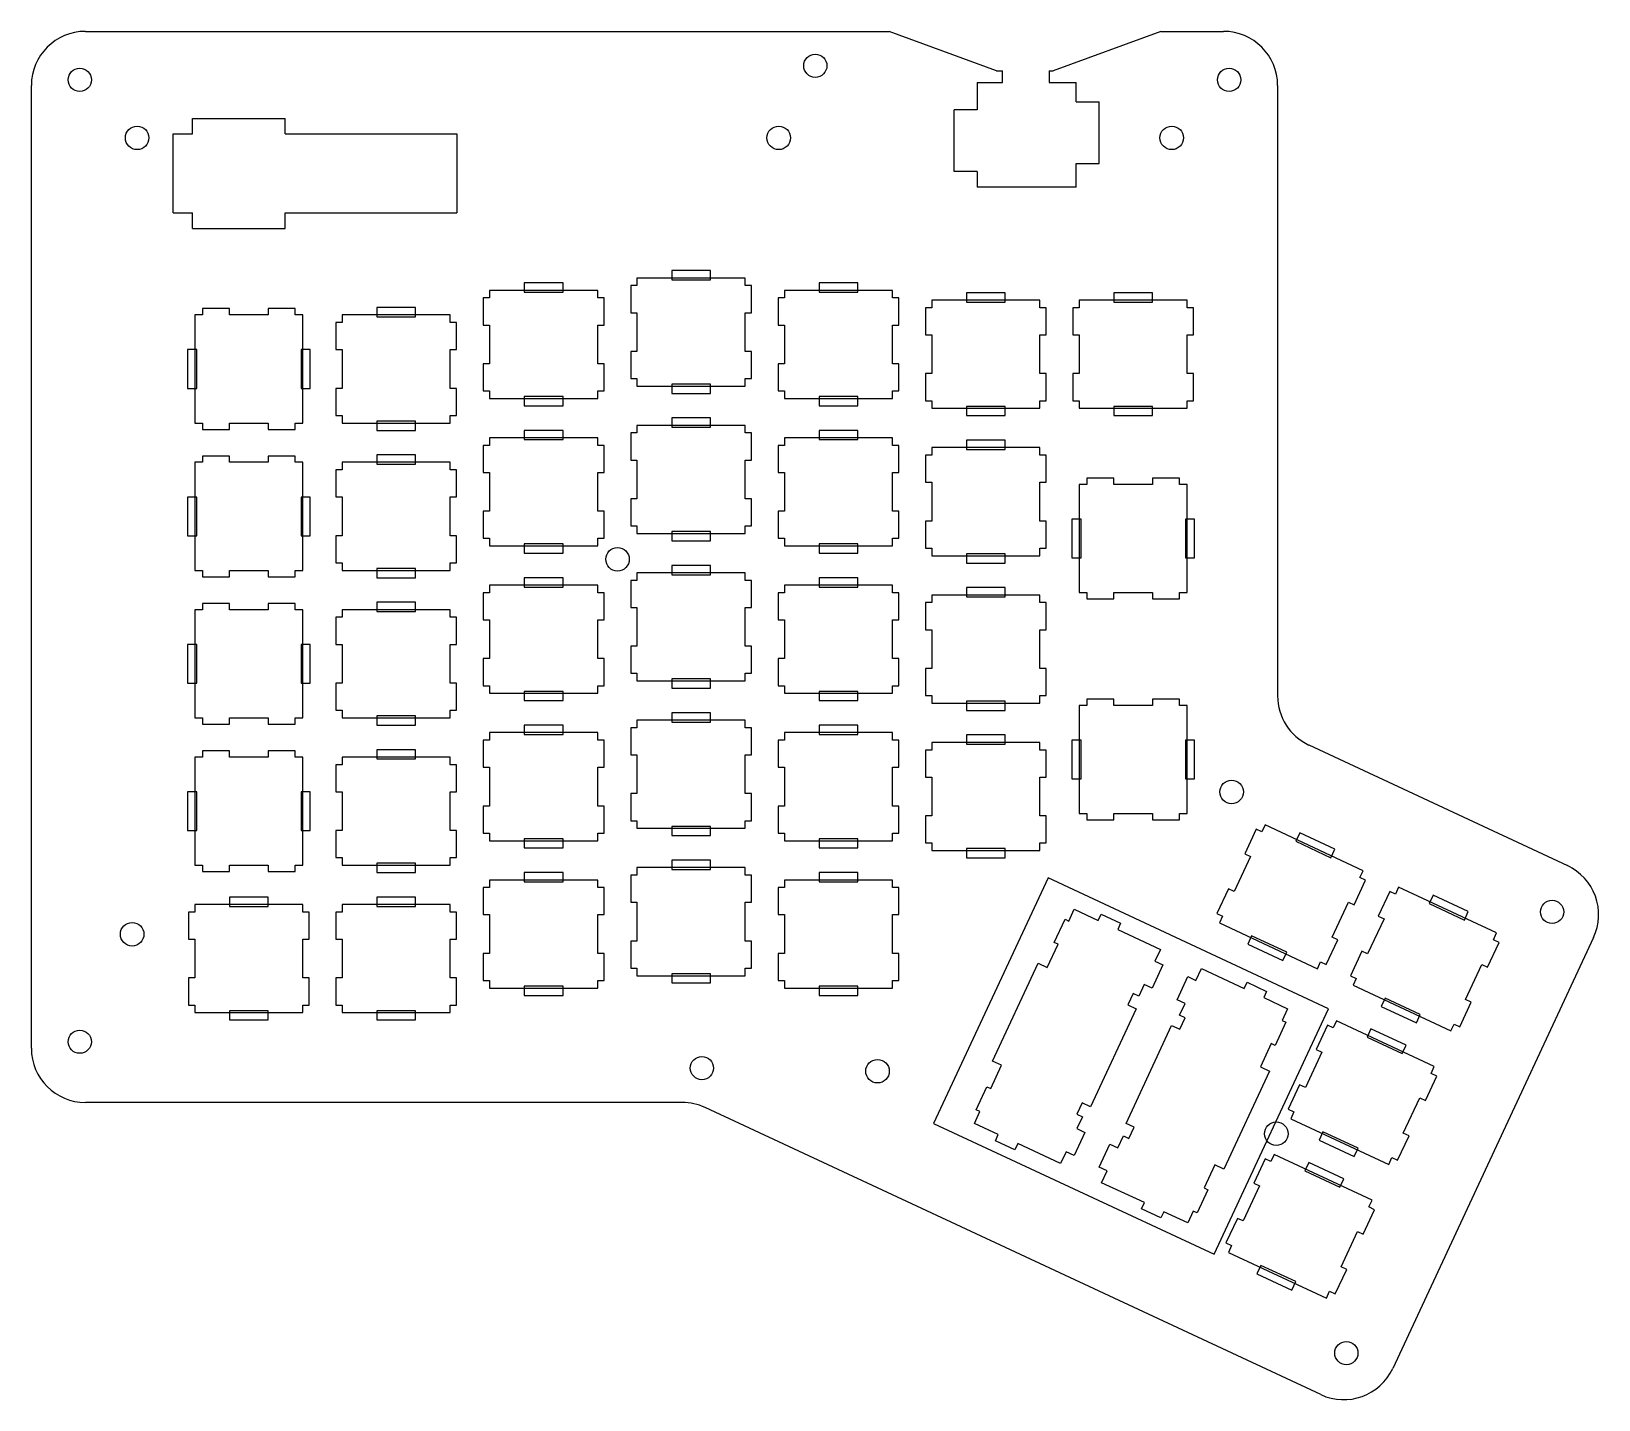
# Model space of a CAD drawing. Header units: millimetres. Extents: x 20 to 223, y 7 to 184.
import ezdxf

# ---------------------------------------------------------------- set-up
doc = ezdxf.new("R2010")
doc.units = ezdxf.units.MM
doc.layers.add('Carve', color=7, linetype='Continuous', lineweight=25, true_color=0xffffff)
doc.layers.add('Cut', color=1, linetype='Continuous', lineweight=25, true_color=0xff0000)

msp = doc.modelspace()

# ---------------------------------------------------------------- linework, layer by layer
at = {"layer": 'Carve'}
for p, q in [((107.77, 152.78), (102.77, 152.78)), ((102.77, 152.78), (102.77, 151.58)), ((107.77, 151.58), (107.77, 152.78)), ((88.72, 151.18), (83.72, 151.18)), ((83.72, 151.18), (83.72, 149.98)), ((83.72, 149.98), (88.72, 149.98)), ((88.72, 149.98), (88.72, 151.18)), ((102.77, 151.58), (107.77, 151.58)), ((126.82, 151.18), (121.82, 151.18)), ((121.82, 151.18), (121.82, 149.98)), ((121.82, 149.98), (126.82, 149.98)), ((126.82, 149.98), (126.82, 151.18)), ((69.67, 148), (64.67, 148)), ((64.67, 148), (64.67, 146.8)), ((69.67, 146.8), (69.67, 148)), ((145.87, 149.9), (140.87, 149.9)), ((140.87, 149.9), (140.87, 148.7)), ((140.87, 148.7), (145.87, 148.7)), ((145.87, 148.7), (145.87, 149.9)), ((164.92, 149.9), (159.92, 149.9)), ((159.92, 149.9), (159.92, 148.7)), ((159.92, 148.7), (164.92, 148.7)), ((164.92, 148.7), (164.92, 149.9)), ((64.67, 146.8), (69.67, 146.8)), ((41.38, 142.56), (40.18, 142.56)), ((40.18, 142.56), (40.18, 137.56)), ((41.38, 137.56), (41.38, 142.56)), ((54.86, 142.56), (54.86, 137.56)), ((56.06, 142.56), (54.86, 142.56)), ((56.06, 137.56), (56.06, 142.56)), ((107.77, 138.1), (102.77, 138.1)), ((102.77, 138.1), (102.77, 136.9)), ((107.77, 136.9), (107.77, 138.1)), ((40.18, 137.56), (41.38, 137.56)), ((54.86, 137.56), (56.06, 137.56)), ((88.72, 136.5), (83.72, 136.5)), ((83.72, 136.5), (83.72, 135.3)), ((88.72, 135.3), (88.72, 136.5)), ((102.77, 136.9), (107.77, 136.9)), ((126.82, 136.5), (121.82, 136.5)), ((121.82, 136.5), (121.82, 135.3)), ((126.82, 135.3), (126.82, 136.5)), ((83.72, 135.3), (88.72, 135.3)), ((107.77, 133.73), (102.77, 133.73)), ((102.77, 133.73), (102.77, 132.53)), ((107.77, 132.53), (107.77, 133.73)), ((121.82, 135.3), (126.82, 135.3)), ((145.87, 135.23), (140.87, 135.23)), ((140.87, 135.23), (140.87, 134.03)), ((140.87, 134.03), (145.87, 134.03)), ((145.87, 134.03), (145.87, 135.23)), ((164.92, 135.23), (159.92, 135.23)), ((159.92, 135.23), (159.92, 134.03)), ((159.92, 134.03), (164.92, 134.03)), ((164.92, 134.03), (164.92, 135.23)), ((69.67, 133.32), (64.67, 133.32)), ((64.67, 133.32), (64.67, 132.12)), ((64.67, 132.12), (69.67, 132.12)), ((69.67, 132.12), (69.67, 133.32)), ((88.72, 132.13), (83.72, 132.13)), ((83.72, 132.13), (83.72, 130.93)), ((88.72, 130.93), (88.72, 132.13)), ((102.77, 132.53), (107.77, 132.53)), ((126.82, 132.13), (121.82, 132.13)), ((121.82, 132.13), (121.82, 130.93)), ((126.82, 130.93), (126.82, 132.13)), ((83.72, 130.93), (88.72, 130.93)), ((121.82, 130.93), (126.82, 130.93)), ((145.87, 130.86), (140.87, 130.86)), ((140.87, 130.86), (140.87, 129.66)), ((140.87, 129.66), (145.87, 129.66)), ((145.87, 129.66), (145.87, 130.86)), ((69.67, 128.95), (64.67, 128.95)), ((64.67, 128.95), (64.67, 127.75)), ((64.67, 127.75), (69.67, 127.75)), ((69.67, 127.75), (69.67, 128.95)), ((41.38, 123.51), (40.18, 123.51)), ((40.18, 123.51), (40.18, 118.51)), ((41.38, 118.51), (41.38, 123.51)), ((54.86, 123.51), (54.86, 118.51)), ((56.06, 123.51), (54.86, 123.51)), ((56.06, 118.51), (56.06, 123.51)), ((155.68, 120.66), (154.48, 120.66)), ((154.48, 120.66), (154.48, 115.66)), ((155.68, 115.66), (155.68, 120.66)), ((169.16, 120.66), (169.16, 115.66)), ((170.36, 120.66), (169.16, 120.66)), ((170.36, 115.66), (170.36, 120.66)), ((40.18, 118.51), (41.38, 118.51)), ((54.86, 118.51), (56.06, 118.51)), ((107.77, 119.05), (102.77, 119.05)), ((102.77, 119.05), (102.77, 117.85)), ((102.77, 117.85), (107.77, 117.85)), ((107.77, 117.85), (107.77, 119.05)), ((88.72, 117.45), (83.72, 117.45)), ((83.72, 117.45), (83.72, 116.25)), ((83.72, 116.25), (88.72, 116.25)), ((88.72, 116.25), (88.72, 117.45)), ((126.82, 117.45), (121.82, 117.45)), ((121.82, 117.45), (121.82, 116.25)), ((121.82, 116.25), (126.82, 116.25)), ((126.82, 116.25), (126.82, 117.45)), ((145.87, 116.18), (140.87, 116.18)), ((140.87, 116.18), (140.87, 114.98)), ((145.87, 114.98), (145.87, 116.18)), ((154.48, 115.66), (155.68, 115.66)), ((169.16, 115.66), (170.36, 115.66)), ((69.67, 114.27), (64.67, 114.27)), ((64.67, 114.27), (64.67, 113.07)), ((69.67, 113.07), (69.67, 114.27)), ((107.77, 114.68), (102.77, 114.68)), ((102.77, 114.68), (102.77, 113.48)), ((102.77, 113.48), (107.77, 113.48)), ((107.77, 113.48), (107.77, 114.68)), ((140.87, 114.98), (145.87, 114.98)), ((64.67, 113.07), (69.67, 113.07)), ((88.72, 113.08), (83.72, 113.08)), ((83.72, 113.08), (83.72, 111.88)), ((83.72, 111.88), (88.72, 111.88)), ((88.72, 111.88), (88.72, 113.08)), ((126.82, 113.08), (121.82, 113.08)), ((121.82, 113.08), (121.82, 111.88)), ((121.82, 111.88), (126.82, 111.88)), ((126.82, 111.88), (126.82, 113.08)), ((145.87, 111.81), (140.87, 111.81)), ((140.87, 111.81), (140.87, 110.61)), ((145.87, 110.61), (145.87, 111.81)), ((69.67, 109.91), (64.67, 109.91)), ((64.67, 109.91), (64.67, 108.71)), ((69.67, 108.71), (69.67, 109.91)), ((140.87, 110.61), (145.87, 110.61)), ((64.67, 108.71), (69.67, 108.71)), ((41.38, 104.47), (40.18, 104.47)), ((40.18, 104.47), (40.18, 99.47)), ((41.38, 99.47), (41.38, 104.47)), ((54.86, 104.47), (54.86, 99.47)), ((56.06, 104.47), (54.86, 104.47)), ((56.06, 99.47), (56.06, 104.47)), ((40.18, 99.47), (41.38, 99.47)), ((54.86, 99.47), (56.06, 99.47)), ((107.77, 100), (102.77, 100)), ((102.77, 100), (102.77, 98.8)), ((107.77, 98.8), (107.77, 100)), ((88.72, 98.4), (83.72, 98.4)), ((83.72, 98.4), (83.72, 97.2)), ((88.72, 97.2), (88.72, 98.4)), ((102.77, 98.8), (107.77, 98.8)), ((126.82, 98.4), (121.82, 98.4)), ((121.82, 98.4), (121.82, 97.2)), ((126.82, 97.2), (126.82, 98.4)), ((69.67, 95.23), (64.67, 95.23)), ((64.67, 95.23), (64.67, 94.03)), ((69.67, 94.03), (69.67, 95.23)), ((83.72, 97.2), (88.72, 97.2)), ((107.77, 95.63), (102.77, 95.63)), ((102.77, 95.63), (102.77, 94.43)), ((107.77, 94.43), (107.77, 95.63)), ((121.82, 97.2), (126.82, 97.2)), ((145.87, 97.13), (140.87, 97.13)), ((140.87, 97.13), (140.87, 95.93)), ((140.87, 95.93), (145.87, 95.93)), ((145.87, 95.93), (145.87, 97.13)), ((64.67, 94.03), (69.67, 94.03)), ((88.72, 94.04), (83.72, 94.04)), ((83.72, 94.04), (83.72, 92.84)), ((88.72, 92.84), (88.72, 94.04)), ((102.77, 94.43), (107.77, 94.43)), ((126.82, 94.04), (121.82, 94.04)), ((121.82, 94.04), (121.82, 92.84)), ((126.82, 92.84), (126.82, 94.04)), ((83.72, 92.84), (88.72, 92.84)), ((121.82, 92.84), (126.82, 92.84)), ((145.87, 92.76), (140.87, 92.76)), ((140.87, 92.76), (140.87, 91.56)), ((140.87, 91.56), (145.87, 91.56)), ((145.87, 91.56), (145.87, 92.76)), ((155.68, 92.08), (154.48, 92.08)), ((154.48, 92.08), (154.48, 87.08)), ((155.68, 87.08), (155.68, 92.08)), ((169.16, 92.08), (169.16, 87.08)), ((170.36, 92.08), (169.16, 92.08)), ((170.36, 87.08), (170.36, 92.08)), ((69.67, 90.86), (64.67, 90.86)), ((64.67, 90.86), (64.67, 89.66)), ((64.67, 89.66), (69.67, 89.66)), ((69.67, 89.66), (69.67, 90.86)), ((41.38, 85.42), (40.18, 85.42)), ((40.18, 85.42), (40.18, 80.42)), ((41.38, 80.42), (41.38, 85.42)), ((54.86, 85.42), (54.86, 80.42)), ((56.06, 85.42), (54.86, 85.42)), ((56.06, 80.42), (56.06, 85.42)), ((154.48, 87.08), (155.68, 87.08)), ((169.16, 87.08), (170.36, 87.08)), ((40.18, 80.42), (41.38, 80.42)), ((54.86, 80.42), (56.06, 80.42)), ((88.72, 79.36), (83.72, 79.36)), ((83.72, 79.36), (83.72, 78.16)), ((88.72, 78.16), (88.72, 79.36)), ((107.77, 80.95), (102.77, 80.95)), ((102.77, 80.95), (102.77, 79.75)), ((102.77, 79.75), (107.77, 79.75)), ((107.77, 79.75), (107.77, 80.95)), ((126.82, 79.36), (121.82, 79.36)), ((121.82, 79.36), (121.82, 78.16)), ((126.82, 78.16), (126.82, 79.36)), ((183.94, 80.1), (183.43, 79.02)), ((183.43, 79.02), (187.96, 76.9)), ((188.47, 77.99), (183.94, 80.1)), ((83.72, 78.16), (88.72, 78.16)), ((121.82, 78.16), (126.82, 78.16)), ((145.87, 78.08), (140.87, 78.08)), ((140.87, 78.08), (140.87, 76.88)), ((145.87, 76.88), (145.87, 78.08)), ((187.96, 76.9), (188.47, 77.99)), ((69.67, 76.18), (64.67, 76.18)), ((64.67, 76.18), (64.67, 74.98)), ((64.67, 74.98), (69.67, 74.98)), ((69.67, 74.98), (69.67, 76.18)), ((88.72, 74.99), (83.72, 74.99)), ((83.72, 74.99), (83.72, 73.79)), ((88.72, 73.79), (88.72, 74.99)), ((107.77, 76.59), (102.77, 76.59)), ((102.77, 76.59), (102.77, 75.39)), ((102.77, 75.39), (107.77, 75.39)), ((107.77, 75.39), (107.77, 76.59)), ((126.82, 74.99), (121.82, 74.99)), ((121.82, 74.99), (121.82, 73.79)), ((126.82, 73.79), (126.82, 74.99)), ((140.87, 76.88), (145.87, 76.88)), ((83.72, 73.79), (88.72, 73.79)), ((121.82, 73.79), (126.82, 73.79)), ((151.41, 74.29), (136.62, 42.57)), ((187.66, 57.38), (151.41, 74.29)), ((50.62, 71.81), (45.62, 71.81)), ((45.62, 71.81), (45.62, 70.61)), ((50.62, 70.61), (50.62, 71.81)), ((69.67, 71.81), (64.67, 71.81)), ((64.67, 71.81), (64.67, 70.61)), ((69.67, 70.61), (69.67, 71.81)), ((201.2, 72.05), (200.69, 70.97)), ((200.69, 70.97), (205.22, 68.85)), ((205.73, 69.94), (201.2, 72.05)), ((45.62, 70.61), (50.62, 70.61)), ((64.67, 70.61), (69.67, 70.61)), ((205.22, 68.85), (205.73, 69.94)), ((177.73, 66.8), (177.22, 65.71)), ((177.22, 65.71), (181.76, 63.6)), ((182.26, 64.69), (177.73, 66.8)), ((181.76, 63.6), (182.26, 64.69)), ((107.77, 61.91), (102.77, 61.91)), ((102.77, 61.91), (102.77, 60.71)), ((107.77, 60.71), (107.77, 61.91)), ((88.72, 60.31), (83.72, 60.31)), ((83.72, 60.31), (83.72, 59.11)), ((83.72, 59.11), (88.72, 59.11)), ((88.72, 59.11), (88.72, 60.31)), ((102.77, 60.71), (107.77, 60.71)), ((126.82, 60.31), (121.82, 60.31)), ((121.82, 60.31), (121.82, 59.11)), ((121.82, 59.11), (126.82, 59.11)), ((126.82, 59.11), (126.82, 60.31)), ((195, 58.75), (194.49, 57.66)), ((199.53, 56.64), (195, 58.75)), ((50.62, 57.13), (45.62, 57.13)), ((45.62, 57.13), (45.62, 55.93)), ((50.62, 55.93), (50.62, 57.13)), ((69.67, 57.13), (64.67, 57.13)), ((64.67, 57.13), (64.67, 55.93)), ((69.67, 55.93), (69.67, 57.13)), ((172.87, 25.66), (187.66, 57.38)), ((194.49, 57.66), (199.02, 55.55)), ((45.62, 55.93), (50.62, 55.93)), ((64.67, 55.93), (69.67, 55.93)), ((193.15, 54.79), (192.64, 53.7)), ((197.68, 52.68), (193.15, 54.79)), ((199.02, 55.55), (199.53, 56.64)), ((192.64, 53.7), (197.17, 51.59)), ((197.17, 51.59), (197.68, 52.68)), ((136.62, 42.57), (172.87, 25.66)), ((186.95, 41.49), (186.44, 40.4)), ((191.48, 39.37), (186.95, 41.49)), ((186.44, 40.4), (190.97, 38.29)), ((190.97, 38.29), (191.48, 39.37)), ((185.1, 37.52), (184.59, 36.44)), ((189.63, 35.41), (185.1, 37.52)), ((184.59, 36.44), (189.13, 34.32)), ((189.13, 34.32), (189.63, 35.41)), ((178.9, 24.22), (178.39, 23.13)), ((178.39, 23.13), (182.92, 21.02)), ((183.43, 22.11), (178.9, 24.22)), ((182.92, 21.02), (183.43, 22.11))]:
    msp.add_line(p, q, dxfattribs=at)
at = {"layer": 'Cut', "color": 1, "true_color": 0xff0000}
for p, q in [((27, 183.7), (130.87, 183.7)), ((144.75, 178.59), (130.87, 183.7)), ((165.97, 183.7), (152.09, 178.59)), ((165.97, 183.7), (174.09, 183.7)), ((144.75, 178.59), (145.54, 178.59)), ((145.54, 177.08), (145.54, 178.59)), ((151.54, 178.59), (152.09, 178.59)), ((151.54, 178.59), (151.54, 177.08)), ((20, 52.27), (20, 176.7)), ((142.27, 177.08), (142.27, 173.54)), ((142.27, 177.08), (145.54, 177.08)), ((151.54, 177.08), (155.04, 177.08)), ((155.04, 174.58), (155.04, 177.08)), ((181.09, 176.7), (181.09, 97.81)), ((155.04, 174.58), (158.03, 174.58)), ((158.03, 166.63), (158.03, 174.58)), ((40.81, 170.44), (40.81, 172.44)), ((40.81, 172.44), (52.81, 172.44)), ((52.81, 170.44), (52.81, 172.44)), ((142.27, 173.54), (139.27, 173.54)), ((139.27, 165.58), (139.27, 173.54)), ((38.31, 170.44), (40.81, 170.44)), ((38.31, 160.23), (38.31, 170.44)), ((52.81, 170.44), (75, 170.44)), ((75, 170.44), (75, 160.23)), ((155.04, 163.58), (155.04, 166.63)), ((155.04, 166.63), (158.03, 166.63)), ((142.27, 165.58), (139.27, 165.58)), ((142.27, 165.58), (142.27, 163.58)), ((155.04, 163.58), (142.27, 163.58)), ((38.31, 160.23), (40.81, 160.23)), ((40.81, 158.23), (40.81, 160.23)), ((52.81, 158.23), (52.81, 160.23)), ((52.81, 160.23), (75, 160.23)), ((40.81, 158.23), (52.81, 158.23)), ((93.2, 150.22), (79.23, 150.22)), ((79.23, 150.22), (79.23, 149.24)), ((93.2, 149.24), (93.2, 150.22)), ((98.28, 150.84), (97.47, 150.84)), ((97.47, 150.84), (97.47, 147.34)), ((112.25, 151.82), (98.28, 151.82)), ((98.28, 151.82), (98.28, 150.84)), ((112.25, 150.84), (112.25, 151.82)), ((113.07, 150.84), (112.25, 150.84)), ((113.07, 147.34), (113.07, 150.84)), ((131.3, 150.22), (117.33, 150.22)), ((117.33, 150.22), (117.33, 149.24)), ((131.3, 149.24), (131.3, 150.22)), ((79.23, 149.24), (78.42, 149.24)), ((78.42, 149.24), (78.42, 145.74)), ((94.02, 149.24), (93.2, 149.24)), ((94.02, 145.74), (94.02, 149.24)), ((117.33, 149.24), (116.52, 149.24)), ((116.52, 149.24), (116.52, 145.74)), ((132.12, 149.24), (131.3, 149.24)), ((132.12, 145.74), (132.12, 149.24)), ((136.38, 147.97), (135.57, 147.97)), ((135.57, 147.97), (135.57, 144.47)), ((150.35, 148.95), (136.38, 148.95)), ((136.38, 148.95), (136.38, 147.97)), ((150.35, 147.97), (150.35, 148.95)), ((151.17, 147.97), (150.35, 147.97)), ((151.17, 144.47), (151.17, 147.97)), ((155.43, 147.97), (154.62, 147.97)), ((154.62, 147.97), (154.62, 144.47)), ((169.4, 148.95), (155.43, 148.95)), ((155.43, 148.95), (155.43, 147.97)), ((169.4, 147.97), (169.4, 148.95)), ((170.22, 147.97), (169.4, 147.97)), ((170.22, 144.47), (170.22, 147.97)), ((41.13, 147.05), (41.13, 133.08)), ((42.11, 147.05), (41.13, 147.05)), ((45.61, 147.86), (42.11, 147.86)), ((42.11, 147.86), (42.11, 147.05)), ((45.61, 147.05), (45.61, 147.86)), ((50.62, 147.05), (45.61, 147.05)), ((54.12, 147.86), (50.62, 147.86)), ((50.62, 147.86), (50.62, 147.05)), ((54.12, 147.05), (54.12, 147.86)), ((55.1, 147.05), (54.12, 147.05)), ((55.1, 133.08), (55.1, 147.05)), ((60.18, 146.07), (59.37, 146.07)), ((59.37, 146.07), (59.37, 142.57)), ((74.15, 147.05), (60.18, 147.05)), ((60.18, 147.05), (60.18, 146.07)), ((74.15, 146.07), (74.15, 147.05)), ((74.97, 146.07), (74.15, 146.07)), ((74.97, 142.57), (74.97, 146.07)), ((97.47, 147.34), (98.28, 147.34)), ((98.28, 147.34), (98.28, 142.33)), ((112.25, 142.33), (112.25, 147.34)), ((112.25, 147.34), (113.07, 147.34)), ((78.42, 145.74), (79.23, 145.74)), ((79.23, 145.74), (79.23, 140.73)), ((93.2, 140.73), (93.2, 145.74)), ((93.2, 145.74), (94.02, 145.74)), ((116.52, 145.74), (117.33, 145.74)), ((117.33, 145.74), (117.33, 140.73)), ((131.3, 140.73), (131.3, 145.74)), ((131.3, 145.74), (132.12, 145.74)), ((135.57, 144.47), (136.38, 144.47)), ((136.38, 144.47), (136.38, 139.46)), ((150.35, 139.46), (150.35, 144.47)), ((150.35, 144.47), (151.17, 144.47)), ((154.62, 144.47), (155.43, 144.47)), ((155.43, 144.47), (155.43, 139.46)), ((169.4, 139.46), (169.4, 144.47)), ((169.4, 144.47), (170.22, 144.47)), ((59.37, 142.57), (60.18, 142.57)), ((60.18, 142.57), (60.18, 137.56)), ((74.15, 137.56), (74.15, 142.57)), ((74.15, 142.57), (74.97, 142.57)), ((98.28, 142.33), (97.47, 142.33)), ((97.47, 142.33), (97.47, 138.83)), ((113.07, 142.33), (112.25, 142.33)), ((113.07, 138.83), (113.07, 142.33)), ((79.23, 140.73), (78.42, 140.73)), ((78.42, 140.73), (78.42, 137.23)), ((94.02, 140.73), (93.2, 140.73)), ((94.02, 137.23), (94.02, 140.73)), ((117.33, 140.73), (116.52, 140.73)), ((116.52, 140.73), (116.52, 137.23)), ((132.12, 140.73), (131.3, 140.73)), ((132.12, 137.23), (132.12, 140.73)), ((97.47, 138.83), (98.28, 138.83)), ((98.28, 138.83), (98.28, 137.85)), ((98.28, 137.85), (112.25, 137.85)), ((112.25, 137.85), (112.25, 138.83)), ((112.25, 138.83), (113.07, 138.83)), ((136.38, 139.46), (135.57, 139.46)), ((135.57, 139.46), (135.57, 135.96)), ((151.17, 139.46), (150.35, 139.46)), ((151.17, 135.96), (151.17, 139.46)), ((155.43, 139.46), (154.62, 139.46)), ((154.62, 139.46), (154.62, 135.96)), ((170.22, 139.46), (169.4, 139.46)), ((170.22, 135.96), (170.22, 139.46)), ((60.18, 137.56), (59.37, 137.56)), ((59.37, 137.56), (59.37, 134.06)), ((74.97, 137.56), (74.15, 137.56)), ((74.97, 134.06), (74.97, 137.56)), ((78.42, 137.23), (79.23, 137.23)), ((79.23, 137.23), (79.23, 136.25)), ((79.23, 136.25), (93.2, 136.25)), ((93.2, 136.25), (93.2, 137.23)), ((93.2, 137.23), (94.02, 137.23)), ((116.52, 137.23), (117.33, 137.23)), ((117.33, 137.23), (117.33, 136.25)), ((117.33, 136.25), (131.3, 136.25)), ((131.3, 136.25), (131.3, 137.23)), ((131.3, 137.23), (132.12, 137.23)), ((135.57, 135.96), (136.38, 135.96)), ((136.38, 135.96), (136.38, 134.98)), ((150.35, 134.98), (150.35, 135.96)), ((150.35, 135.96), (151.17, 135.96)), ((154.62, 135.96), (155.43, 135.96)), ((155.43, 135.96), (155.43, 134.98)), ((169.4, 134.98), (169.4, 135.96)), ((169.4, 135.96), (170.22, 135.96)), ((59.37, 134.06), (60.18, 134.06)), ((60.18, 134.06), (60.18, 133.08)), ((74.15, 133.08), (74.15, 134.06)), ((74.15, 134.06), (74.97, 134.06)), ((136.38, 134.98), (150.35, 134.98)), ((155.43, 134.98), (169.4, 134.98)), ((41.13, 133.08), (42.11, 133.08)), ((42.11, 133.08), (42.11, 132.26)), ((42.11, 132.26), (45.61, 132.26)), ((45.61, 132.26), (45.61, 133.08)), ((45.61, 133.08), (50.62, 133.08)), ((50.62, 133.08), (50.62, 132.26)), ((50.62, 132.26), (54.12, 132.26)), ((54.12, 132.26), (54.12, 133.08)), ((54.12, 133.08), (55.1, 133.08)), ((60.18, 133.08), (74.15, 133.08)), ((98.28, 131.79), (97.47, 131.79)), ((97.47, 131.79), (97.47, 128.29)), ((112.25, 132.77), (98.28, 132.77)), ((98.28, 132.77), (98.28, 131.79)), ((112.25, 131.79), (112.25, 132.77)), ((113.07, 131.79), (112.25, 131.79)), ((113.07, 128.29), (113.07, 131.79)), ((79.23, 130.19), (78.42, 130.19)), ((78.42, 130.19), (78.42, 126.69)), ((93.2, 131.17), (79.23, 131.17)), ((79.23, 131.17), (79.23, 130.19)), ((93.2, 130.19), (93.2, 131.17)), ((94.02, 130.19), (93.2, 130.19)), ((94.02, 126.69), (94.02, 130.19)), ((117.33, 130.19), (116.52, 130.19)), ((116.52, 130.19), (116.52, 126.69)), ((131.3, 131.17), (117.33, 131.17)), ((117.33, 131.17), (117.33, 130.19)), ((131.3, 130.19), (131.3, 131.17)), ((132.12, 130.19), (131.3, 130.19)), ((132.12, 126.69), (132.12, 130.19)), ((150.35, 129.9), (136.38, 129.9)), ((136.38, 129.9), (136.38, 128.92)), ((150.35, 128.92), (150.35, 129.9)), ((41.13, 128), (41.13, 114.03)), ((42.11, 128), (41.13, 128)), ((45.61, 128.81), (42.11, 128.81)), ((42.11, 128.81), (42.11, 128)), ((45.61, 128), (45.61, 128.81)), ((50.62, 128), (45.61, 128)), ((54.12, 128.81), (50.62, 128.81)), ((50.62, 128.81), (50.62, 128)), ((54.12, 128), (54.12, 128.81)), ((55.1, 128), (54.12, 128)), ((55.1, 114.03), (55.1, 128)), ((74.15, 128), (60.18, 128)), ((60.18, 128), (60.18, 127.02)), ((74.15, 127.02), (74.15, 128)), ((97.47, 128.29), (98.28, 128.29)), ((98.28, 128.29), (98.28, 123.28)), ((112.25, 123.28), (112.25, 128.29)), ((112.25, 128.29), (113.07, 128.29)), ((136.38, 128.92), (135.57, 128.92)), ((135.57, 128.92), (135.57, 125.42)), ((151.17, 128.92), (150.35, 128.92)), ((151.17, 125.42), (151.17, 128.92)), ((60.18, 127.02), (59.37, 127.02)), ((59.37, 127.02), (59.37, 123.52)), ((74.97, 127.02), (74.15, 127.02)), ((74.97, 123.52), (74.97, 127.02)), ((78.42, 126.69), (79.23, 126.69)), ((79.23, 126.69), (79.23, 121.68)), ((93.2, 121.68), (93.2, 126.69)), ((93.2, 126.69), (94.02, 126.69)), ((116.52, 126.69), (117.33, 126.69)), ((117.33, 126.69), (117.33, 121.68)), ((131.3, 121.68), (131.3, 126.69)), ((131.3, 126.69), (132.12, 126.69)), ((159.91, 125.95), (156.41, 125.95)), ((156.41, 125.95), (156.41, 125.14)), ((159.91, 125.14), (159.91, 125.95)), ((168.42, 125.95), (164.92, 125.95)), ((164.92, 125.95), (164.92, 125.14)), ((168.42, 125.14), (168.42, 125.95)), ((135.57, 125.42), (136.38, 125.42)), ((136.38, 125.42), (136.38, 120.41)), ((150.35, 120.41), (150.35, 125.42)), ((150.35, 125.42), (151.17, 125.42)), ((156.41, 125.14), (155.43, 125.14)), ((155.43, 125.14), (155.43, 111.17)), ((164.92, 125.14), (159.91, 125.14)), ((169.4, 125.14), (168.42, 125.14)), ((169.4, 111.17), (169.4, 125.14)), ((59.37, 123.52), (60.18, 123.52)), ((60.18, 123.52), (60.18, 118.51)), ((74.15, 118.51), (74.15, 123.52)), ((74.15, 123.52), (74.97, 123.52)), ((79.23, 121.68), (78.42, 121.68)), ((78.42, 121.68), (78.42, 118.18)), ((94.02, 121.68), (93.2, 121.68)), ((94.02, 118.18), (94.02, 121.68)), ((98.28, 123.28), (97.47, 123.28)), ((97.47, 123.28), (97.47, 119.78)), ((113.07, 123.28), (112.25, 123.28)), ((113.07, 119.78), (113.07, 123.28)), ((117.33, 121.68), (116.52, 121.68)), ((116.52, 121.68), (116.52, 118.18)), ((132.12, 121.68), (131.3, 121.68)), ((132.12, 118.18), (132.12, 121.68)), ((97.47, 119.78), (98.28, 119.78)), ((98.28, 119.78), (98.28, 118.8)), ((112.25, 118.8), (112.25, 119.78)), ((112.25, 119.78), (113.07, 119.78)), ((136.38, 120.41), (135.57, 120.41)), ((135.57, 120.41), (135.57, 116.91)), ((151.17, 120.41), (150.35, 120.41)), ((151.17, 116.91), (151.17, 120.41)), ((60.18, 118.51), (59.37, 118.51)), ((59.37, 118.51), (59.37, 115.01)), ((74.97, 118.51), (74.15, 118.51)), ((74.97, 115.01), (74.97, 118.51)), ((78.42, 118.18), (79.23, 118.18)), ((79.23, 118.18), (79.23, 117.2)), ((93.2, 117.2), (93.2, 118.18)), ((93.2, 118.18), (94.02, 118.18)), ((98.28, 118.8), (112.25, 118.8)), ((116.52, 118.18), (117.33, 118.18)), ((117.33, 118.18), (117.33, 117.2)), ((131.3, 117.2), (131.3, 118.18)), ((131.3, 118.18), (132.12, 118.18)), ((79.23, 117.2), (93.2, 117.2)), ((117.33, 117.2), (131.3, 117.2)), ((135.57, 116.91), (136.38, 116.91)), ((136.38, 116.91), (136.38, 115.93)), ((136.38, 115.93), (150.35, 115.93)), ((150.35, 115.93), (150.35, 116.91)), ((150.35, 116.91), (151.17, 116.91)), ((41.13, 114.03), (42.11, 114.03)), ((42.11, 114.03), (42.11, 113.22)), ((45.61, 113.22), (45.61, 114.03)), ((45.61, 114.03), (50.62, 114.03)), ((50.62, 114.03), (50.62, 113.22)), ((54.12, 113.22), (54.12, 114.03)), ((54.12, 114.03), (55.1, 114.03)), ((59.37, 115.01), (60.18, 115.01)), ((60.18, 115.01), (60.18, 114.03)), ((60.18, 114.03), (74.15, 114.03)), ((74.15, 114.03), (74.15, 115.01)), ((74.15, 115.01), (74.97, 115.01)), ((112.25, 113.72), (98.28, 113.72)), ((98.28, 113.72), (98.28, 112.74)), ((112.25, 112.74), (112.25, 113.72)), ((42.11, 113.22), (45.61, 113.22)), ((50.62, 113.22), (54.12, 113.22)), ((93.2, 112.12), (79.23, 112.12)), ((79.23, 112.12), (79.23, 111.14)), ((93.2, 111.14), (93.2, 112.12)), ((98.28, 112.74), (97.47, 112.74)), ((97.47, 112.74), (97.47, 109.24)), ((113.07, 112.74), (112.25, 112.74)), ((113.07, 109.24), (113.07, 112.74)), ((131.3, 112.12), (117.33, 112.12)), ((117.33, 112.12), (117.33, 111.14)), ((131.3, 111.14), (131.3, 112.12)), ((45.61, 109.76), (42.11, 109.76)), ((42.11, 109.76), (42.11, 108.95)), ((45.61, 108.95), (45.61, 109.76)), ((54.12, 109.76), (50.62, 109.76)), ((50.62, 109.76), (50.62, 108.95)), ((54.12, 108.95), (54.12, 109.76)), ((79.23, 111.14), (78.42, 111.14)), ((78.42, 111.14), (78.42, 107.64)), ((94.02, 111.14), (93.2, 111.14)), ((94.02, 107.64), (94.02, 111.14)), ((117.33, 111.14), (116.52, 111.14)), ((116.52, 111.14), (116.52, 107.64)), ((132.12, 111.14), (131.3, 111.14)), ((132.12, 107.64), (132.12, 111.14)), ((136.38, 109.87), (135.57, 109.87)), ((135.57, 109.87), (135.57, 106.37)), ((150.35, 110.85), (136.38, 110.85)), ((136.38, 110.85), (136.38, 109.87)), ((150.35, 109.87), (150.35, 110.85)), ((151.17, 109.87), (150.35, 109.87)), ((151.17, 106.37), (151.17, 109.87)), ((155.43, 111.17), (156.41, 111.17)), ((156.41, 111.17), (156.41, 110.36)), ((156.41, 110.36), (159.91, 110.36)), ((159.91, 110.36), (159.91, 111.17)), ((159.91, 111.17), (164.92, 111.17)), ((164.92, 111.17), (164.92, 110.36)), ((164.92, 110.36), (168.42, 110.36)), ((168.42, 110.36), (168.42, 111.17)), ((168.42, 111.17), (169.4, 111.17)), ((41.13, 108.95), (41.13, 94.98)), ((42.11, 108.95), (41.13, 108.95)), ((50.62, 108.95), (45.61, 108.95)), ((55.1, 108.95), (54.12, 108.95)), ((55.1, 94.98), (55.1, 108.95)), ((60.18, 107.97), (59.37, 107.97)), ((59.37, 107.97), (59.37, 104.47)), ((74.15, 108.95), (60.18, 108.95)), ((60.18, 108.95), (60.18, 107.97)), ((74.15, 107.97), (74.15, 108.95)), ((74.97, 107.97), (74.15, 107.97)), ((74.97, 104.47), (74.97, 107.97)), ((78.42, 107.64), (79.23, 107.64)), ((79.23, 107.64), (79.23, 102.63)), ((93.2, 102.63), (93.2, 107.64)), ((93.2, 107.64), (94.02, 107.64)), ((97.47, 109.24), (98.28, 109.24)), ((98.28, 109.24), (98.28, 104.23)), ((112.25, 104.23), (112.25, 109.24)), ((112.25, 109.24), (113.07, 109.24)), ((116.52, 107.64), (117.33, 107.64)), ((117.33, 107.64), (117.33, 102.63)), ((131.3, 102.63), (131.3, 107.64)), ((131.3, 107.64), (132.12, 107.64)), ((135.57, 106.37), (136.38, 106.37)), ((136.38, 106.37), (136.38, 101.36)), ((150.35, 101.36), (150.35, 106.37)), ((150.35, 106.37), (151.17, 106.37)), ((59.37, 104.47), (60.18, 104.47)), ((60.18, 104.47), (60.18, 99.46)), ((74.15, 99.46), (74.15, 104.47)), ((74.15, 104.47), (74.97, 104.47)), ((98.28, 104.23), (97.47, 104.23)), ((97.47, 104.23), (97.47, 100.73)), ((113.07, 104.23), (112.25, 104.23)), ((113.07, 100.73), (113.07, 104.23)), ((79.23, 102.63), (78.42, 102.63)), ((78.42, 102.63), (78.42, 99.13)), ((94.02, 102.63), (93.2, 102.63)), ((94.02, 99.13), (94.02, 102.63)), ((117.33, 102.63), (116.52, 102.63)), ((116.52, 102.63), (116.52, 99.13)), ((132.12, 102.63), (131.3, 102.63)), ((132.12, 99.13), (132.12, 102.63)), ((136.38, 101.36), (135.57, 101.36)), ((135.57, 101.36), (135.57, 97.86)), ((151.17, 101.36), (150.35, 101.36)), ((151.17, 97.86), (151.17, 101.36)), ((60.18, 99.46), (59.37, 99.46)), ((59.37, 99.46), (59.37, 95.96)), ((74.97, 99.46), (74.15, 99.46)), ((74.97, 95.96), (74.97, 99.46)), ((97.47, 100.73), (98.28, 100.73)), ((98.28, 100.73), (98.28, 99.75)), ((98.28, 99.75), (112.25, 99.75)), ((112.25, 99.75), (112.25, 100.73)), ((112.25, 100.73), (113.07, 100.73)), ((78.42, 99.13), (79.23, 99.13)), ((79.23, 99.13), (79.23, 98.15)), ((79.23, 98.15), (93.2, 98.15)), ((93.2, 98.15), (93.2, 99.13)), ((93.2, 99.13), (94.02, 99.13)), ((116.52, 99.13), (117.33, 99.13)), ((117.33, 99.13), (117.33, 98.15)), ((117.33, 98.15), (131.3, 98.15)), ((131.3, 98.15), (131.3, 99.13)), ((131.3, 99.13), (132.12, 99.13)), ((135.57, 97.86), (136.38, 97.86)), ((136.38, 97.86), (136.38, 96.88)), ((150.35, 96.88), (150.35, 97.86)), ((150.35, 97.86), (151.17, 97.86)), ((159.91, 97.38), (156.41, 97.38)), ((156.41, 97.38), (156.41, 96.57)), ((159.91, 96.57), (159.91, 97.38)), ((168.42, 97.38), (164.92, 97.38)), ((164.92, 97.38), (164.92, 96.57)), ((168.42, 96.57), (168.42, 97.38)), ((59.37, 95.96), (60.18, 95.96)), ((60.18, 95.96), (60.18, 94.98)), ((74.15, 94.98), (74.15, 95.96)), ((74.15, 95.96), (74.97, 95.96)), ((136.38, 96.88), (150.35, 96.88)), ((156.41, 96.57), (155.43, 96.57)), ((155.43, 96.57), (155.43, 82.6)), ((164.92, 96.57), (159.91, 96.57)), ((169.4, 96.57), (168.42, 96.57)), ((169.4, 82.6), (169.4, 96.57)), ((41.13, 94.98), (42.11, 94.98)), ((42.11, 94.98), (42.11, 94.17)), ((42.11, 94.17), (45.61, 94.17)), ((45.61, 94.17), (45.61, 94.98)), ((45.61, 94.98), (50.62, 94.98)), ((50.62, 94.98), (50.62, 94.17)), ((50.62, 94.17), (54.12, 94.17)), ((54.12, 94.17), (54.12, 94.98)), ((54.12, 94.98), (55.1, 94.98)), ((60.18, 94.98), (74.15, 94.98)), ((98.28, 93.69), (97.47, 93.69)), ((97.47, 93.69), (97.47, 90.19)), ((112.25, 94.67), (98.28, 94.67)), ((98.28, 94.67), (98.28, 93.69)), ((112.25, 93.69), (112.25, 94.67)), ((113.07, 93.69), (112.25, 93.69)), ((113.07, 90.19), (113.07, 93.69)), ((79.23, 92.09), (78.42, 92.09)), ((78.42, 92.09), (78.42, 88.59)), ((93.2, 93.07), (79.23, 93.07)), ((79.23, 93.07), (79.23, 92.09)), ((93.2, 92.09), (93.2, 93.07)), ((94.02, 92.09), (93.2, 92.09)), ((94.02, 88.59), (94.02, 92.09)), ((117.33, 92.09), (116.52, 92.09)), ((116.52, 92.09), (116.52, 88.59)), ((131.3, 93.07), (117.33, 93.07)), ((117.33, 93.07), (117.33, 92.09)), ((131.3, 92.09), (131.3, 93.07)), ((132.12, 92.09), (131.3, 92.09)), ((132.12, 88.59), (132.12, 92.09)), ((150.35, 91.8), (136.38, 91.8)), ((136.38, 91.8), (136.38, 90.82)), ((150.35, 90.82), (150.35, 91.8)), ((185.13, 91.47), (218.54, 75.89)), ((41.13, 89.9), (41.13, 75.93)), ((42.11, 89.9), (41.13, 89.9)), ((45.61, 90.72), (42.11, 90.72)), ((42.11, 90.72), (42.11, 89.9)), ((45.61, 89.9), (45.61, 90.72)), ((50.62, 89.9), (45.61, 89.9)), ((54.12, 90.72), (50.62, 90.72)), ((50.62, 90.72), (50.62, 89.9)), ((54.12, 89.9), (54.12, 90.72)), ((55.1, 89.9), (54.12, 89.9)), ((55.1, 75.93), (55.1, 89.9)), ((74.15, 89.9), (60.18, 89.9)), ((60.18, 89.9), (60.18, 88.92)), ((74.15, 88.92), (74.15, 89.9)), ((97.47, 90.19), (98.28, 90.19)), ((98.28, 90.19), (98.28, 85.18)), ((112.25, 85.18), (112.25, 90.19)), ((112.25, 90.19), (113.07, 90.19)), ((136.38, 90.82), (135.57, 90.82)), ((135.57, 90.82), (135.57, 87.32)), ((151.17, 90.82), (150.35, 90.82)), ((151.17, 87.32), (151.17, 90.82)), ((60.18, 88.92), (59.37, 88.92)), ((59.37, 88.92), (59.37, 85.42)), ((74.97, 88.92), (74.15, 88.92)), ((74.97, 85.42), (74.97, 88.92)), ((78.42, 88.59), (79.23, 88.59)), ((79.23, 88.59), (79.23, 83.58)), ((93.2, 83.58), (93.2, 88.59)), ((93.2, 88.59), (94.02, 88.59)), ((116.52, 88.59), (117.33, 88.59)), ((117.33, 88.59), (117.33, 83.58)), ((131.3, 83.58), (131.3, 88.59)), ((131.3, 88.59), (132.12, 88.59)), ((135.57, 87.32), (136.38, 87.32)), ((136.38, 87.32), (136.38, 82.31)), ((150.35, 82.31), (150.35, 87.32)), ((150.35, 87.32), (151.17, 87.32)), ((59.37, 85.42), (60.18, 85.42)), ((60.18, 85.42), (60.18, 80.41)), ((74.15, 80.41), (74.15, 85.42)), ((74.15, 85.42), (74.97, 85.42)), ((98.28, 85.18), (97.47, 85.18)), ((97.47, 85.18), (97.47, 81.68)), ((113.07, 85.18), (112.25, 85.18)), ((113.07, 81.68), (113.07, 85.18)), ((79.23, 83.58), (78.42, 83.58)), ((78.42, 83.58), (78.42, 80.08)), ((94.02, 83.58), (93.2, 83.58)), ((94.02, 80.08), (94.02, 83.58)), ((117.33, 83.58), (116.52, 83.58)), ((116.52, 83.58), (116.52, 80.08)), ((132.12, 83.58), (131.3, 83.58)), ((132.12, 80.08), (132.12, 83.58)), ((97.47, 81.68), (98.28, 81.68)), ((98.28, 81.68), (98.28, 80.7)), ((112.25, 80.7), (112.25, 81.68)), ((112.25, 81.68), (113.07, 81.68)), ((136.38, 82.31), (135.57, 82.31)), ((135.57, 82.31), (135.57, 78.81)), ((151.17, 82.31), (150.35, 82.31)), ((151.17, 78.81), (151.17, 82.31)), ((155.43, 82.6), (156.41, 82.6)), ((156.41, 82.6), (156.41, 81.78)), ((156.41, 81.78), (159.91, 81.78)), ((159.91, 81.78), (159.91, 82.6)), ((159.91, 82.6), (164.92, 82.6)), ((164.92, 82.6), (164.92, 81.78)), ((164.92, 81.78), (168.42, 81.78)), ((168.42, 81.78), (168.42, 82.6)), ((168.42, 82.6), (169.4, 82.6)), ((179.47, 81.13), (179.05, 80.24)), ((192.13, 75.22), (179.47, 81.13)), ((60.18, 80.41), (59.37, 80.41)), ((59.37, 80.41), (59.37, 76.91)), ((74.97, 80.41), (74.15, 80.41)), ((74.97, 76.91), (74.97, 80.41)), ((78.42, 80.08), (79.23, 80.08)), ((79.23, 80.08), (79.23, 79.1)), ((79.23, 79.1), (93.2, 79.1)), ((93.2, 79.1), (93.2, 80.08)), ((93.2, 80.08), (94.02, 80.08)), ((98.28, 80.7), (112.25, 80.7)), ((116.52, 80.08), (117.33, 80.08)), ((117.33, 80.08), (117.33, 79.1)), ((117.33, 79.1), (131.3, 79.1)), ((131.3, 79.1), (131.3, 80.08)), ((131.3, 80.08), (132.12, 80.08)), ((178.32, 80.58), (176.83, 77.41)), ((179.05, 80.24), (178.32, 80.58)), ((135.57, 78.81), (136.38, 78.81)), ((136.38, 78.81), (136.38, 77.83)), ((136.38, 77.83), (150.35, 77.83)), ((150.35, 77.83), (150.35, 78.81)), ((150.35, 78.81), (151.17, 78.81)), ((177.57, 77.07), (175.46, 72.53)), ((176.83, 77.41), (177.57, 77.07)), ((41.13, 75.93), (42.11, 75.93)), ((42.11, 75.93), (42.11, 75.12)), ((42.11, 75.12), (45.61, 75.12)), ((45.61, 75.12), (45.61, 75.93)), ((45.61, 75.93), (50.62, 75.93)), ((50.62, 75.93), (50.62, 75.12)), ((50.62, 75.12), (54.12, 75.12)), ((54.12, 75.12), (54.12, 75.93)), ((54.12, 75.93), (55.1, 75.93)), ((59.37, 76.91), (60.18, 76.91)), ((60.18, 76.91), (60.18, 75.93)), ((60.18, 75.93), (74.15, 75.93)), ((74.15, 75.93), (74.15, 76.91)), ((74.15, 76.91), (74.97, 76.91)), ((112.25, 75.62), (98.28, 75.62)), ((98.28, 75.62), (98.28, 74.64)), ((112.25, 74.64), (112.25, 75.62)), ((191.71, 74.34), (192.13, 75.22)), ((79.23, 73.04), (78.42, 73.04)), ((78.42, 73.04), (78.42, 69.54)), ((93.2, 74.02), (79.23, 74.02)), ((79.23, 74.02), (79.23, 73.04)), ((93.2, 73.04), (93.2, 74.02)), ((94.02, 73.04), (93.2, 73.04)), ((94.02, 69.54), (94.02, 73.04)), ((98.28, 74.64), (97.47, 74.64)), ((97.47, 74.64), (97.47, 71.14)), ((113.07, 74.64), (112.25, 74.64)), ((113.07, 71.14), (113.07, 74.64)), ((117.33, 73.04), (116.52, 73.04)), ((116.52, 73.04), (116.52, 69.54)), ((131.3, 74.02), (117.33, 74.02)), ((117.33, 74.02), (117.33, 73.04)), ((131.3, 73.04), (131.3, 74.02)), ((132.12, 73.04), (131.3, 73.04)), ((132.12, 69.54), (132.12, 73.04)), ((190.97, 70.82), (192.45, 73.99)), ((192.45, 73.99), (191.71, 74.34)), ((196.73, 73.08), (196.32, 72.19)), ((209.39, 67.18), (196.73, 73.08)), ((97.47, 71.14), (98.28, 71.14)), ((98.28, 71.14), (98.28, 66.13)), ((112.25, 66.13), (112.25, 71.14)), ((112.25, 71.14), (113.07, 71.14)), ((174.72, 72.87), (173.24, 69.7)), ((175.46, 72.53), (174.72, 72.87)), ((188.12, 66.62), (190.23, 71.16)), ((190.23, 71.16), (190.97, 70.82)), ((195.58, 72.53), (194.1, 69.36)), ((196.32, 72.19), (195.58, 72.53)), ((41.13, 69.87), (40.32, 69.87)), ((40.32, 69.87), (40.32, 66.37)), ((55.1, 70.85), (41.13, 70.85)), ((41.13, 70.85), (41.13, 69.87)), ((55.1, 69.87), (55.1, 70.85)), ((55.92, 69.87), (55.1, 69.87)), ((55.92, 66.37), (55.92, 69.87)), ((60.18, 69.87), (59.37, 69.87)), ((59.37, 69.87), (59.37, 66.37)), ((74.15, 70.85), (60.18, 70.85)), ((60.18, 70.85), (60.18, 69.87)), ((74.15, 69.87), (74.15, 70.85)), ((74.97, 69.87), (74.15, 69.87)), ((74.97, 66.37), (74.97, 69.87)), ((78.42, 69.54), (79.23, 69.54)), ((79.23, 69.54), (79.23, 64.53)), ((93.2, 64.53), (93.2, 69.54)), ((93.2, 69.54), (94.02, 69.54)), ((116.52, 69.54), (117.33, 69.54)), ((117.33, 69.54), (117.33, 64.53)), ((131.3, 64.53), (131.3, 69.54)), ((131.3, 69.54), (132.12, 69.54)), ((173.24, 69.7), (173.98, 69.36)), ((173.98, 69.36), (173.56, 68.47)), ((194.84, 69.02), (192.72, 64.48)), ((194.1, 69.36), (194.84, 69.02)), ((173.56, 68.47), (186.22, 62.56)), ((208.98, 66.29), (209.39, 67.18)), ((40.32, 66.37), (41.13, 66.37)), ((41.13, 66.37), (41.13, 61.36)), ((55.1, 61.36), (55.1, 66.37)), ((55.1, 66.37), (55.92, 66.37)), ((59.37, 66.37), (60.18, 66.37)), ((60.18, 66.37), (60.18, 61.36)), ((74.15, 61.36), (74.15, 66.37)), ((74.15, 66.37), (74.97, 66.37)), ((98.28, 66.13), (97.47, 66.13)), ((97.47, 66.13), (97.47, 62.63)), ((113.07, 66.13), (112.25, 66.13)), ((113.07, 62.63), (113.07, 66.13)), ((187.37, 63.11), (188.85, 66.28)), ((188.85, 66.28), (188.12, 66.62)), ((221.92, 66.58), (195.96, 10.9)), ((208.23, 62.77), (209.71, 65.94)), ((209.71, 65.94), (208.98, 66.29)), ((79.23, 64.53), (78.42, 64.53)), ((78.42, 64.53), (78.42, 61.03)), ((94.02, 64.53), (93.2, 64.53)), ((94.02, 61.03), (94.02, 64.53)), ((117.33, 64.53), (116.52, 64.53)), ((116.52, 64.53), (116.52, 61.03)), ((132.12, 64.53), (131.3, 64.53)), ((132.12, 61.03), (132.12, 64.53)), ((186.22, 62.56), (186.64, 63.45)), ((186.64, 63.45), (187.37, 63.11)), ((191.98, 64.82), (190.51, 61.65)), ((192.72, 64.48), (191.98, 64.82)), ((205.38, 58.58), (207.5, 63.11)), ((207.5, 63.11), (208.23, 62.77)), ((41.13, 61.36), (40.32, 61.36)), ((40.32, 61.36), (40.32, 57.86)), ((55.92, 61.36), (55.1, 61.36)), ((55.92, 57.86), (55.92, 61.36)), ((60.18, 61.36), (59.37, 61.36)), ((59.37, 61.36), (59.37, 57.86)), ((74.97, 61.36), (74.15, 61.36)), ((74.97, 57.86), (74.97, 61.36)), ((78.42, 61.03), (79.23, 61.03)), ((79.23, 61.03), (79.23, 60.05)), ((93.2, 60.05), (93.2, 61.03)), ((93.2, 61.03), (94.02, 61.03)), ((97.47, 62.63), (98.28, 62.63)), ((98.28, 62.63), (98.28, 61.65)), ((98.28, 61.65), (112.25, 61.65)), ((112.25, 61.65), (112.25, 62.63)), ((112.25, 62.63), (113.07, 62.63)), ((116.52, 61.03), (117.33, 61.03)), ((117.33, 61.03), (117.33, 60.05)), ((131.3, 60.05), (131.3, 61.03)), ((131.3, 61.03), (132.12, 61.03)), ((190.51, 61.65), (191.24, 61.31)), ((191.24, 61.31), (190.83, 60.42)), ((79.23, 60.05), (93.2, 60.05)), ((117.33, 60.05), (131.3, 60.05)), ((190.83, 60.42), (203.49, 54.51)), ((40.32, 57.86), (41.13, 57.86)), ((41.13, 57.86), (41.13, 56.88)), ((41.13, 56.88), (55.1, 56.88)), ((55.1, 56.88), (55.1, 57.86)), ((55.1, 57.86), (55.92, 57.86)), ((59.37, 57.86), (60.18, 57.86)), ((60.18, 57.86), (60.18, 56.88)), ((60.18, 56.88), (74.15, 56.88)), ((74.15, 56.88), (74.15, 57.86)), ((74.15, 57.86), (74.97, 57.86)), ((204.64, 55.06), (206.12, 58.23)), ((206.12, 58.23), (205.38, 58.58)), ((187.53, 55.27), (186.05, 52.1)), ((188.27, 54.93), (187.53, 55.27)), ((188.68, 55.82), (188.27, 54.93)), ((201.34, 49.91), (188.68, 55.82)), ((203.49, 54.51), (203.9, 55.4)), ((203.9, 55.4), (204.64, 55.06)), ((186.79, 51.76), (184.67, 47.22)), ((186.05, 52.1), (186.79, 51.76)), ((200.19, 45.51), (201.66, 48.68)), ((200.93, 49.02), (201.34, 49.91)), ((201.66, 48.68), (200.93, 49.02)), ((183.93, 47.56), (182.46, 44.39)), ((184.67, 47.22), (183.93, 47.56)), ((104.13, 45.27), (27, 45.27)), ((186.66, 7.52), (107.09, 44.61)), ((197.33, 41.31), (199.45, 45.85)), ((199.45, 45.85), (200.19, 45.51)), ((182.46, 44.39), (183.19, 44.04)), ((183.19, 44.04), (182.78, 43.15)), ((182.78, 43.15), (195.44, 37.25)), ((196.59, 37.8), (198.07, 40.97)), ((198.07, 40.97), (197.33, 41.31)), ((180.63, 38.55), (180.22, 37.66)), ((193.29, 32.64), (180.63, 38.55)), ((179.48, 38), (178, 34.83)), ((180.22, 37.66), (179.48, 38)), ((195.44, 37.25), (195.85, 38.14)), ((195.85, 38.14), (196.59, 37.8)), ((178.73, 34.49), (176.62, 29.95)), ((178, 34.83), (178.73, 34.49)), ((192.87, 31.76), (193.29, 32.64)), ((192.13, 28.24), (193.61, 31.41)), ((193.61, 31.41), (192.87, 31.76)), ((175.88, 30.29), (174.4, 27.12)), ((176.62, 29.95), (175.88, 30.29)), ((189.28, 24.04), (191.4, 28.58)), ((191.4, 28.58), (192.13, 28.24)), ((174.4, 27.12), (175.14, 26.78)), ((175.14, 26.78), (174.72, 25.89)), ((174.72, 25.89), (187.39, 19.98)), ((188.54, 20.53), (190.02, 23.7)), ((190.02, 23.7), (189.28, 24.04)), ((187.39, 19.98), (187.8, 20.87)), ((187.8, 20.87), (188.54, 20.53))]:
    msp.add_line(p, q, dxfattribs=at)
at = {"layer": 'Cut', "color": 1, "true_color": 0xff0000, "flags": 128}
for points in [[(152.21, 65.95), (153.61, 68.95)], [(153.61, 68.95), (154.09, 68.72)], [(154.09, 68.72), (154.8, 70.24)], [(154.8, 70.24), (157.88, 68.8)], [(157.88, 68.8), (158.26, 69.61)], [(158.26, 69.61), (160.79, 68.43)], [(160.79, 68.43), (160.42, 67.62)], [(160.42, 67.62), (165.94, 65.04)], [(151.3, 62.73), (152.7, 65.73)], [(152.7, 65.73), (152.7, 65.73), (152.21, 65.95)], [(165.94, 65.04), (165.23, 63.52)], [(144.22, 50.62), (150.13, 63.28)], [(150.13, 63.28), (151.3, 62.73)], [(166.27, 63.04), (164.87, 60.05)], [(165.23, 63.52), (166.27, 63.04)], [(168.1, 58.55), (169.49, 61.54)], [(169.49, 61.54), (170.53, 61.05)], [(170.53, 61.05), (171.24, 62.57)], [(171.24, 62.57), (176.76, 60)], [(176.76, 60), (177.14, 60.8)], [(177.14, 60.8), (179.67, 59.62)], [(162.42, 59.35), (161.73, 57.87)], [(163.13, 59.01), (162.42, 59.35)], [(163.84, 60.53), (163.13, 59.01)], [(164.87, 60.05), (163.84, 60.53)], [(179.67, 59.62), (179.29, 58.82)], [(179.29, 58.82), (182.38, 57.38)], [(162.79, 57.38), (156.88, 44.72)], [(161.73, 57.87), (162.79, 57.38)], [(169.13, 58.06), (168.1, 58.55)], [(168.42, 56.54), (169.13, 58.06)], [(182.38, 57.38), (181.67, 55.86)], [(161.49, 42.57), (167.39, 55.23)], [(167.39, 55.23), (168.45, 54.74)], [(169.14, 56.21), (168.42, 56.54)], [(168.45, 54.74), (169.14, 56.21)], [(182.15, 55.63), (180.76, 52.64)], [(181.67, 55.86), (182.15, 55.63)], [(180.27, 52.87), (178.88, 49.87)], [(180.76, 52.64), (180.27, 52.87)], [(144, 47.08), (145.4, 50.07)], [(145.4, 50.07), (144.22, 50.62)], [(180.05, 49.33), (174.15, 36.67)], [(178.88, 49.87), (180.05, 49.33)], [(142.12, 44.31), (143.52, 47.31)], [(143.52, 47.31), (144, 47.08)], [(155.83, 45.21), (155.14, 43.74)], [(156.88, 44.72), (155.83, 45.21)], [(141.9, 42.57), (142.61, 44.09)], [(144.98, 41.13), (141.9, 42.57)], [(142.61, 44.09), (142.12, 44.31)], [(155.14, 43.74), (155.85, 43.41)], [(155.85, 43.41), (155.14, 41.89)], [(162.55, 42.08), (161.49, 42.57)], [(144.61, 40.33), (144.98, 41.13)], [(156.18, 41.4), (154.78, 38.41)], [(155.14, 41.89), (156.18, 41.4)], [(160.44, 39.42), (161.15, 40.94)], [(161.15, 40.94), (161.86, 40.6)], [(161.86, 40.6), (162.55, 42.08)], [(147.14, 39.14), (144.61, 40.33)], [(147.51, 39.95), (147.14, 39.14)], [(153.04, 37.37), (147.51, 39.95)], [(153.75, 38.89), (153.04, 37.37)], [(154.78, 38.41), (153.75, 38.89)], [(158.01, 36.91), (159.4, 39.9)], [(159.4, 39.9), (160.44, 39.42)], [(159.04, 36.42), (158.01, 36.91)], [(172.97, 37.21), (171.58, 34.22)], [(174.15, 36.67), (172.97, 37.21)], [(158.33, 34.9), (159.04, 36.42)], [(163.86, 32.33), (158.33, 34.9)], [(172.06, 33.99), (170.67, 31)], [(171.58, 34.22), (172.06, 33.99)], [(163.48, 31.52), (163.86, 32.33)], [(166.01, 30.34), (163.48, 31.52)], [(166.39, 31.15), (166.01, 30.34)], [(169.47, 29.71), (166.39, 31.15)], [(170.18, 31.23), (169.47, 29.71)], [(170.67, 31), (170.18, 31.23)]]:
    msp.add_lwpolyline(points, dxfattribs=at)
at = {"layer": 'Cut', "color": 1, "true_color": 0xff0000}
for centre, radius in [((121.33, 179.25), 1.5), ((26.26, 177.43), 1.5), ((174.82, 177.43), 1.5), ((33.67, 169.93), 1.52), ((116.6, 169.93), 1.52), ((167.4, 169.93), 1.52), ((95.77, 115.47), 1.52), ((175.14, 85.4), 1.52), ((216.56, 69.9), 1.5), ((33.03, 67.01), 1.52), ((26.26, 53.12), 1.5), ((106.67, 49.71), 1.5), ((129.37, 49.31), 1.52), ((180.91, 41.23), 1.52), ((189.97, 12.88), 1.5)]:
    msp.add_circle(centre, radius, dxfattribs=at)
for centre, start, end in [((27, 176.7), 90, 180), ((174.09, 176.7), 0, 90), ((188.09, 97.81), 180, 245.0019), ((215.58, 69.54), 335.0002, 65.0019), ((27, 52.27), 180, 270), ((104.13, 38.27), 65.0046, 90), ((189.62, 13.86), 245.0046, 335.0002)]:
    msp.add_arc(centre, 7, start, end, dxfattribs=at)

doc.saveas('drawing.dxf')
